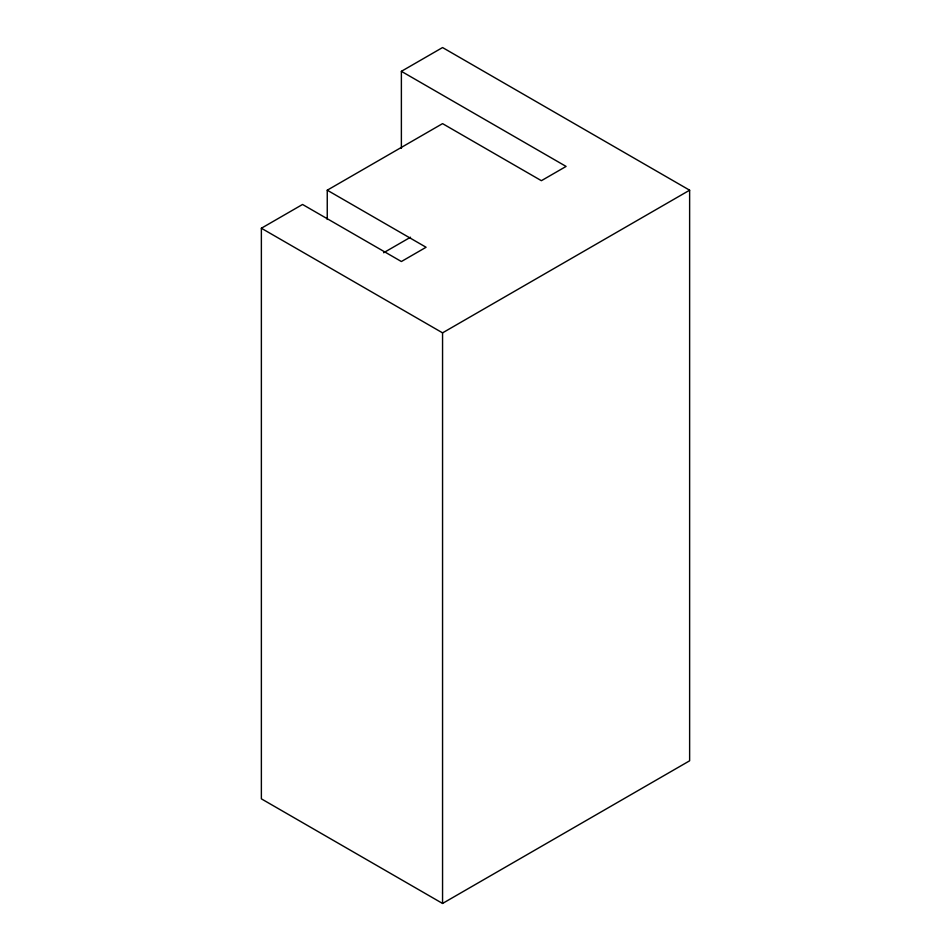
<?xml version="1.0" encoding="UTF-8"?>
<svg xmlns="http://www.w3.org/2000/svg" width="951" height="951" viewBox="0 0 951 951"><rect width="100%" height="100%" fill="white"/><g stroke="black" fill="none" stroke-linecap="round" stroke-linejoin="round"><path stroke-width="1.43" d="M401.381 148.392L401.381 71.325L442.56 47.55L689.63 190.2L689.63 760.8L442.56 903.45L261.37 798.84L261.37 228.24L302.549 204.465L401.381 261.525L426.084 247.26L327.251 190.2L327.251 219.455M327.251 190.2L442.56 123.63L541.392 180.69L566.095 166.425L401.381 71.325M383.622 252.752L410.523 237.227M261.37 228.24L442.56 332.85L689.63 190.2M442.56 332.85L442.56 903.45"/></g></svg>
